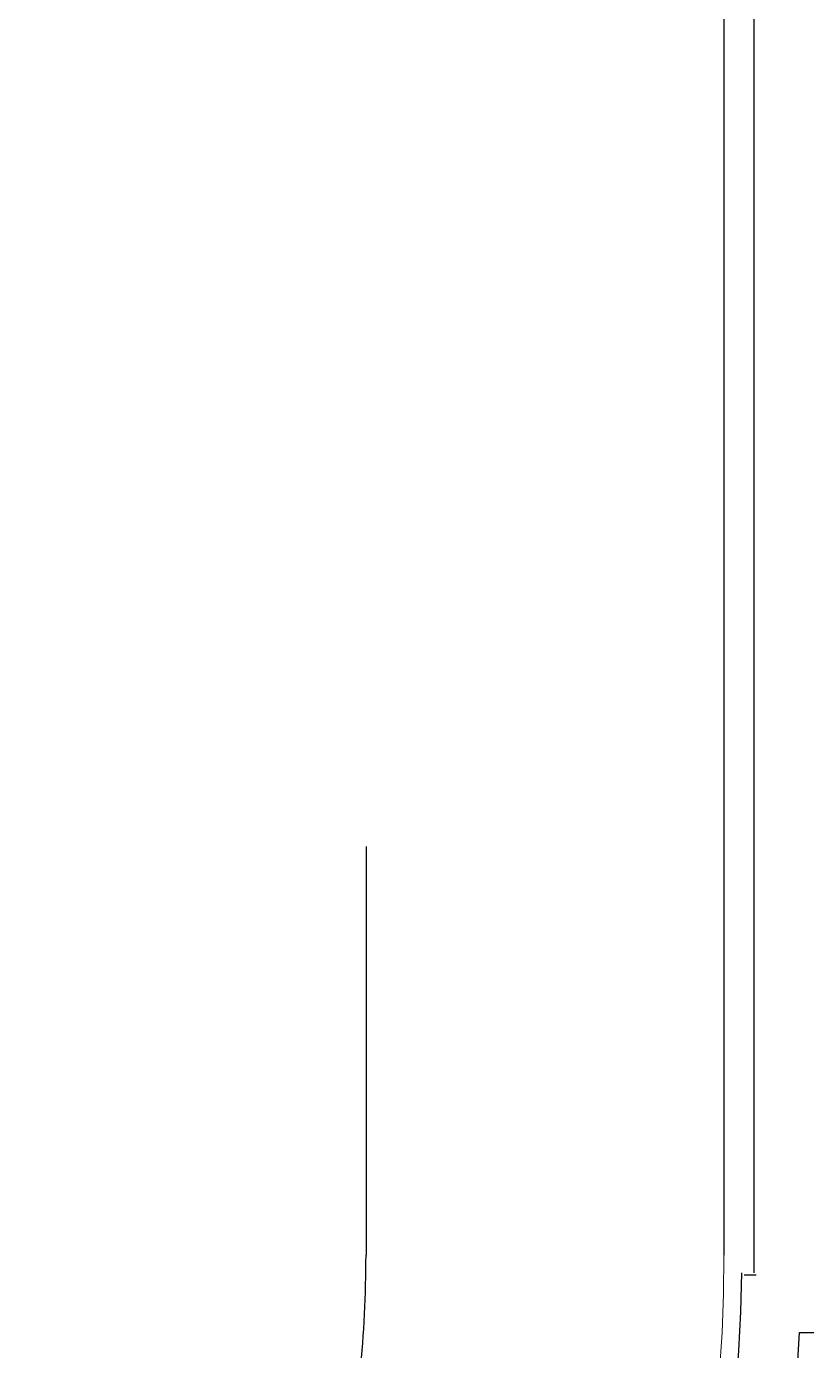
# Model space of a CAD drawing. Header units: millimetres. Extents: x 4080735 to 4152075, y -451436 to -400976.
# Drawn here: x 4148678 to 4149070, y -407695 to -407030 of the extents above; entities that cross this region are included whole.
import ezdxf

# ---------------------------------------------------------------- set-up
doc = ezdxf.new("R2010")
doc.units = ezdxf.units.MM
doc.header["$LTSCALE"] = 60
doc.linetypes.add('CENTER', pattern=[2, 1.25, -0.25, 0.25, -0.25])
doc.layers.add('C_CEN', color=1, linetype='CENTER')
doc.layers.add('DITCH', color=7, linetype='Continuous', lineweight=0)
doc.layers.add('ROAD', color=4, linetype='Continuous', lineweight=0)

# ---------------------------------------------------------------- blocks, each defined once
blk = doc.blocks.new('KEY PLAN_NEW')
at = {"layer": 'C_CEN', "color": 253, "linetype": 'CENTER', "lineweight": -3, "ltscale": 10}
blk.add_line((-577.86, -603.47), (-577.86, -1871.94), dxfattribs=at)
blk.add_arc((-769.86, -1871.94), 192, 270, 359.9999, dxfattribs=at)
at = {"layer": 'DITCH', "color": 253, "lineweight": -3}
for p, q in [((-512.87, -1014.94), (-512.87, -1874.94)), ((-512.87, -1014.94), (-512.87, -1874.94)), ((-512.47, -1875.33), (-514.49, -1875.33)), ((-505.19, -1884.94), (-274.87, -1884.94))]:
    blk.add_line(p, q, dxfattribs=at)
for radius, end in [(255, 359.3259), (265, 357.1881)]:
    blk.add_arc((-769.86, -1871.94), radius, 270, end, dxfattribs=at)
at = {"layer": 'ROAD', "color": 253, "lineweight": -3}
blk.add_line((-517.87, -1017.94), (-517.87, -1871.94), dxfattribs=at)
at = {"layer": 'ROAD', "color": 253}
blk.add_arc((-769.86, -1871.94), 252, 270, 0, dxfattribs=at)

msp = doc.modelspace()

# ---------------------------------------------------------------- block references
at = {"xscale": 3, "yscale": 3, "zscale": 3}
msp.add_blockref('KEY PLAN_NEW', (4150581.88, -402031.53), dxfattribs=at)

doc.saveas('drawing.dxf')
